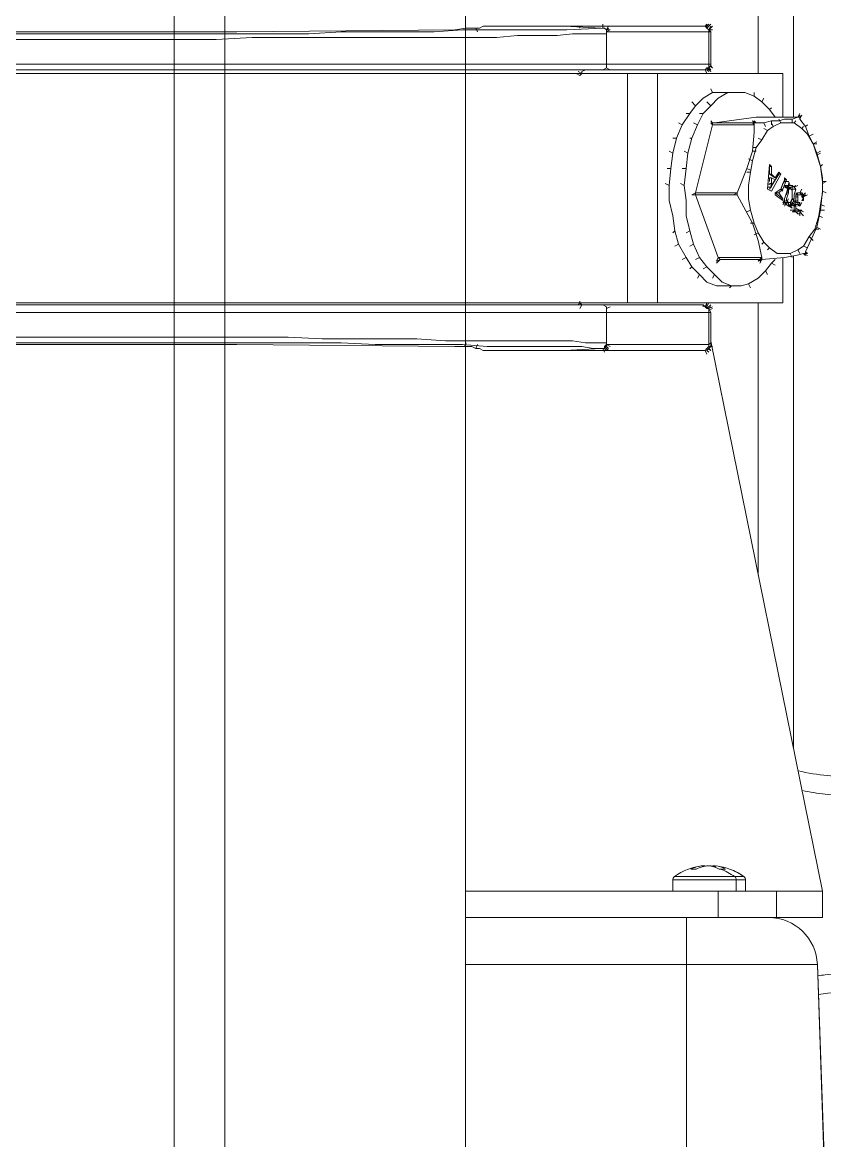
# Model space of a CAD drawing. Header units: feet. Extents: x -21 to 5170, y -254 to 1413.
# Drawn here: x 1850.08 to 1854.32, y 48.59 to 54.49 of the extents above; entities that cross this region are included whole.
import ezdxf

# ---------------------------------------------------------------- set-up
doc = ezdxf.new("R2010")
doc.units = ezdxf.units.FT
doc.header["$MEASUREMENT"] = 0
doc.layers.add('ATI CENTER SUPPORT', color=7, linetype='Continuous')

msp = doc.modelspace()

# ---------------------------------------------------------------- linework, layer by layer
at = {"layer": 'ATI CENTER SUPPORT', "color": 8, "linetype": 'Continuous', "lineweight": 15}
for p, q in [((1850.88442, 108.06425), (1850.88442, 25.40257)), ((1851.15204, 108.06425), (1851.15204, 25.40257)), ((1852.42153, 108.06425), (1852.42153, 25.40257)), ((1853.70629, 54.24628), (1853.70629, 54.44628)), ((1853.68629, 54.23628), (1846.50629, 54.23628)), ((1853.72629, 54.11628), (1853.89629, 54.11628)), ((1853.99629, 53.95628), (1853.71629, 53.95628)), ((1854.14629, 53.62628), (1854.10629, 53.62628)), ((1854.16629, 53.49628), (1854.16629, 53.57628)), ((1854.19629, 53.57628), (1854.16629, 53.57628)), ((1854.10629, 53.55628), (1854.10629, 53.53628)), ((1854.10629, 53.53628), (1854.13629, 53.53628)), ((1854.19629, 53.49628), (1854.13629, 53.49628)), ((1854.17629, 53.48628), (1854.14629, 53.48628)), ((1854.18629, 53.49628), (1854.18629, 53.46628)), ((1853.67629, 52.99628), (1846.52629, 52.99628)), ((1853.70629, 52.77628), (1853.70629, 52.97628)), ((1853.71629, 52.95628), (1846.48629, 52.95628)), ((1852.51629, 52.75628), (1853.68629, 52.75628)), ((1853.67534, 50.03276), (1853.67472, 50.038)), ((1853.6748, 50.03728), (1853.68296, 50.038)), ((1853.68296, 50.038), (1853.68326, 50.03463)), ((1853.68612, 50.03522), (1853.68591, 50.038)), ((1853.71077, 50.038), (1853.71076, 50.03719)), ((1853.73283, 50.03801), (1853.73281, 50.03777)), ((1853.74086, 50.0373), (1853.73283, 50.03801)), ((1853.73991, 50.02925), (1853.74095, 50.03801)), ((1853.51602, 49.96374), (1853.51602, 49.90298)), ((1853.51602, 49.96374), (1853.89965, 49.96374)), ((1853.52453, 49.98041), (1853.82549, 49.98041)), ((1853.82549, 49.98041), (1853.89114, 49.98041)), ((1853.85117, 49.9637), (1853.85117, 49.90294)), ((1853.89114, 49.98041), (1853.8912, 49.98041)), ((1853.89965, 49.90299), (1853.89965, 49.96374)), ((1853.89965, 49.96374), (1853.89971, 49.96374)), ((1853.89971, 49.90299), (1853.89971, 49.96374)), ((1854.30692, 49.90299), (1852.42153, 49.90298)), ((1853.75573, 49.90294), (1853.75573, 49.76461)), ((1854.06428, 49.90294), (1853.75573, 49.90294)), ((1854.06428, 49.76461), (1854.06428, 49.90294)), ((1854.30692, 49.90299), (1854.30692, 49.76465)), ((1852.42153, 49.76464), (1854.30692, 49.76465)), ((1853.58939, 49.51615), (1853.58939, 49.76465)), ((1853.75573, 49.76461), (1854.06428, 49.76461)), ((1854.30699, 49.76465), (1854.30692, 49.76465)), ((1852.42153, 49.51614), (1854.27898, 49.51615)), ((1853.58942, 44.2345), (1853.58939, 49.51615)), ((1854.27898, 49.51615), (1854.46087, 44.30835)), ((1854.27898, 49.51615), (1854.27904, 49.51615)), ((1854.27904, 49.51615), (1854.38471, 46.49081))]:
    msp.add_line(p, q, dxfattribs=at)
at = {"layer": 'ATI CENTER SUPPORT', "color": 8, "linetype": 'Continuous', "lineweight": 15, "flags": 128}
for points in [[(1854.15324, 53.98628), (1854.15324, 54.64874)], [(1853.96754, 54.21628), (1853.96754, 54.53159)], [(1854.15324, 50.65801), (1854.15324, 53.25411)], [(1853.96754, 51.57036), (1853.96754, 53.00628)], [(1853.72989, 50.03801), (1853.74062, 50.03701), (1853.74083, 50.03699)], [(1853.76687, 50.02044), (1853.76739, 50.0204), (1853.76753, 50.02037)]]:
    msp.add_lwpolyline(points, dxfattribs=at)
at = {"layer": 'ATI CENTER SUPPORT', "color": 8, "linetype": 'Continuous', "lineweight": 15}
for points in [[(1853.15629, 54.45628), (1853.14629, 54.45628), (1852.95629, 54.44628), (1852.40629, 54.44628), (1852.25629, 54.43628), (1851.76629, 54.43628), (1851.59629, 54.42628), (1848.61629, 54.42628), (1848.42629, 54.43628), (1847.94629, 54.43628), (1847.79629, 54.44628), (1847.25629, 54.44628), (1847.17629, 54.45628), (1847.05629, 54.45628), (1847.04629, 54.44628), (1847.03629, 54.43628)], [(1853.69629, 54.46628), (1852.51629, 54.46628), (1852.49629, 54.45628), (1852.42629, 54.45628), (1852.36629, 54.44628), (1851.21629, 54.43628), (1848.99629, 54.43628), (1847.83629, 54.44628), (1847.78629, 54.45628), (1847.71629, 54.45628), (1847.68629, 54.46628), (1847.26629, 54.46628), (1847.06629, 54.45628)], [(1852.47629, 54.45628), (1852.48629, 54.43628)], [(1853.13629, 54.45628), (1852.94629, 54.46628)], [(1853.02629, 54.45628), (1853.02629, 54.46628)], [(1853.14629, 54.45628), (1853.14629, 54.47628)], [(1853.16629, 54.44628), (1853.16629, 54.24628), (1853.14629, 54.23628)], [(1853.16629, 54.44628), (1853.15629, 54.45628)], [(1853.69629, 54.47628), (1853.69629, 54.45628), (1853.70629, 54.44628), (1853.71629, 54.43628), (1853.16629, 54.43628)], [(1853.17629, 54.46628), (1853.16629, 54.44628)], [(1853.16629, 54.44628), (1853.17629, 54.45628)], [(1853.16629, 54.44628), (1853.18629, 54.44628)], [(1853.18629, 54.44628), (1853.16629, 54.43628)], [(1853.69629, 54.47628), (1853.68629, 54.46628)], [(1853.69629, 54.45628), (1853.68629, 54.46628)], [(1853.71629, 54.47628), (1853.69629, 54.45628)], [(1853.69629, 54.46628), (1853.70629, 54.47628)], [(1853.71629, 54.46628), (1853.70629, 54.44628)], [(1853.70629, 54.44628), (1853.72629, 54.46628)], [(1853.70629, 54.44628), (1853.72629, 54.44628)], [(1847.03629, 54.42628), (1847.21629, 54.42628), (1847.30629, 54.41628), (1847.50629, 54.41628), (1847.62629, 54.40628), (1848.90629, 54.40628), (1849.10629, 54.39628), (1851.10629, 54.39628), (1851.29629, 54.40628), (1852.58629, 54.40628), (1852.69629, 54.41628), (1852.90629, 54.41628), (1852.98629, 54.42628), (1853.16629, 54.42628)], [(1853.69629, 54.23628), (1853.70629, 54.24628), (1853.71629, 54.25628), (1853.71629, 54.43628)], [(1853.71629, 54.26628), (1846.48629, 54.26628), (1846.49629, 54.24628), (1846.50629, 54.24628), (1846.51629, 54.23628)], [(1846.10629, 53.99628), (1846.10629, 54.21628), (1854.09629, 54.21628)], [(1853.00629, 54.21628), (1853.02629, 54.20628)], [(1853.03629, 54.21628), (1853.01629, 54.22628)], [(1853.02629, 54.20628), (1853.03629, 54.21628), (1853.03629, 54.22628), (1853.05629, 54.23628)], [(1853.16629, 54.24628), (1853.18629, 54.23628)], [(1853.27629, 53.00628), (1853.27629, 54.21628)], [(1853.43629, 53.00628), (1853.43629, 54.21628)], [(1853.68629, 54.23628), (1853.69629, 54.24628), (1853.70629, 54.24628)], [(1853.69629, 54.21628), (1853.68629, 54.23628)], [(1853.71629, 54.22628), (1853.69629, 54.24628)], [(1853.69629, 54.23628), (1853.70629, 54.22628)], [(1853.72629, 54.24628), (1853.70629, 54.25628)], [(1853.70629, 54.24628), (1853.71629, 54.23628)], [(1853.70629, 54.24628), (1853.71629, 54.22628)], [(1853.72629, 54.24628), (1853.71629, 54.25628)], [(1854.09629, 53.98628), (1854.09629, 54.21628)], [(1853.87629, 53.09628), (1853.74629, 53.09628), (1853.69629, 53.11628), (1853.65629, 53.15628), (1853.61629, 53.19628), (1853.58629, 53.24628), (1853.54629, 53.31628), (1853.52629, 53.38628), (1853.51629, 53.46628), (1853.49629, 53.54628), (1853.49629, 53.62628), (1853.50629, 53.71628), (1853.51629, 53.79628), (1853.53629, 53.87628), (1853.56629, 53.94628), (1853.60629, 54.00628), (1853.63629, 54.04628), (1853.67629, 54.08628), (1853.72629, 54.11628)], [(1853.82629, 53.09628), (1853.77629, 53.11628), (1853.73629, 53.15628), (1853.69629, 53.19628), (1853.65629, 53.24628), (1853.62629, 53.31628), (1853.60629, 53.38628), (1853.58629, 53.46628), (1853.58629, 53.54628), (1853.57629, 53.62628), (1853.58629, 53.71628), (1853.59629, 53.79628), (1853.61629, 53.87628), (1853.64629, 53.94628), (1853.67629, 54.00628), (1853.71629, 54.04628), (1853.75629, 54.08628), (1853.80629, 54.11628)], [(1853.72629, 54.11628), (1853.71629, 54.13628)], [(1853.89629, 54.11628), (1853.94629, 54.09628), (1853.98629, 54.06628), (1854.02629, 54.02628), (1854.05629, 53.98628)], [(1853.94629, 54.11628), (1853.94629, 54.09628)], [(1853.63629, 54.04628), (1853.61629, 54.06628)], [(1853.71629, 54.04628), (1853.69629, 54.06628)], [(1853.98629, 54.06628), (1853.99629, 54.08628)], [(1854.02629, 54.02628), (1854.03629, 54.03628)], [(1853.60629, 54.00628), (1853.58629, 54.00628)], [(1853.65629, 54.00628), (1853.67629, 54.00628)], [(1854.18629, 53.98628), (1853.95629, 53.98628), (1853.73629, 53.95628)], [(1853.99629, 53.95628), (1854.03629, 53.96628), (1854.07629, 53.96628), (1854.10629, 53.97628), (1854.14629, 53.97628), (1854.17629, 53.98628)], [(1854.08629, 53.95628), (1854.07629, 53.97628)], [(1854.14629, 53.95628), (1854.14629, 53.97628)], [(1854.17629, 53.98628), (1854.18629, 54.00628)], [(1854.18629, 53.99628), (1854.17629, 53.98628)], [(1854.19629, 53.99628), (1854.18629, 53.98628)], [(1854.19629, 53.99628), (1854.18629, 53.97628)], [(1854.18629, 53.98628), (1854.18629, 53.97628), (1854.21629, 53.93628), (1854.23629, 53.88628), (1854.25629, 53.84628), (1854.27629, 53.79628), (1854.29629, 53.72628), (1854.30629, 53.64628)], [(1853.56629, 53.94628), (1853.54629, 53.95628)], [(1853.64629, 53.94628), (1853.62629, 53.95628)], [(1853.72629, 53.94628), (1853.63629, 53.58628)], [(1853.72629, 53.95628), (1853.71629, 53.96628)], [(1853.71629, 53.95628), (1853.72629, 53.94628)], [(1853.94629, 53.94628), (1853.72629, 53.94628), (1853.72629, 53.95628)], [(1853.85629, 53.57628), (1853.85629, 53.58628), (1853.90629, 53.71628), (1853.93629, 53.80628), (1853.94629, 53.90628), (1853.94629, 53.95628)], [(1853.94629, 53.95628), (1853.93629, 53.96628)], [(1853.95629, 53.95628), (1853.93629, 53.96628)], [(1853.93629, 53.95628), (1853.94629, 53.94628)], [(1853.94629, 53.96628), (1853.95629, 53.95628)], [(1854.00629, 53.93628), (1853.99629, 53.95628)], [(1854.01629, 53.91628), (1853.99629, 53.92628)], [(1854.03629, 53.96628), (1854.03629, 53.94628)], [(1854.04629, 53.93628), (1854.03629, 53.95628)], [(1854.16629, 53.96628), (1854.15629, 53.95628)], [(1854.20629, 53.93628), (1854.19629, 53.92628)], [(1854.22629, 53.94628), (1854.21629, 53.93628)], [(1853.51629, 53.87628), (1853.53629, 53.87628)], [(1853.61629, 53.87628), (1853.60629, 53.87628)], [(1853.96629, 53.87628), (1853.98629, 53.86628)], [(1854.23629, 53.88628), (1854.25629, 53.89628)], [(1854.25629, 53.84628), (1854.27629, 53.85628)], [(1853.49629, 53.80628), (1853.51629, 53.79628)], [(1853.59629, 53.79628), (1853.57629, 53.80628)], [(1853.95629, 53.82628), (1853.93629, 53.82628)], [(1853.93629, 53.80628), (1853.95629, 53.80628)], [(1854.25629, 53.84628), (1854.27629, 53.84628)], [(1854.27629, 53.79628), (1854.29629, 53.80628)], [(1854.27629, 53.78628), (1854.29629, 53.79628)], [(1853.91629, 53.76628), (1853.93629, 53.75628)], [(1854.30629, 53.73628), (1854.29629, 53.72628)], [(1853.48629, 53.71628), (1853.50629, 53.71628)], [(1853.58629, 53.71628), (1853.56629, 53.71628)], [(1853.92629, 53.70628), (1853.90629, 53.71628)], [(1853.90629, 53.69628), (1853.92629, 53.69628)], [(1854.03629, 53.72628), (1854.02629, 53.72628), (1854.02629, 53.68628), (1854.05629, 53.66628)], [(1854.08629, 53.68628), (1854.07629, 53.68628), (1854.02629, 53.60628)], [(1854.02629, 53.68628), (1854.03629, 53.68628)], [(1853.49629, 53.62628), (1853.47629, 53.63628)], [(1853.57629, 53.62628), (1853.55629, 53.63628)], [(1854.01629, 53.63628), (1854.03629, 53.62628)], [(1854.03629, 53.66628), (1854.02629, 53.66628), (1854.02629, 53.64628)], [(1854.02629, 53.63628), (1854.03629, 53.63628)], [(1854.03629, 53.62628), (1854.05629, 53.65628), (1854.03629, 53.66628), (1854.03629, 53.61628)], [(1854.05629, 53.58628), (1854.08629, 53.60628), (1854.09629, 53.63628), (1854.10629, 53.64628), (1854.10629, 53.66628), (1854.11629, 53.65628), (1854.10629, 53.65628), (1854.08629, 53.60628)], [(1854.11629, 53.65628), (1854.09629, 53.60628), (1854.07629, 53.58628), (1854.05629, 53.58628)], [(1854.12629, 53.64628), (1854.10629, 53.64628)], [(1854.12629, 53.60628), (1854.10629, 53.62628)], [(1854.12629, 53.53628), (1854.11629, 53.54628), (1854.11629, 53.55628), (1854.12629, 53.58628), (1854.12629, 53.63628)], [(1854.11629, 53.62628), (1854.13629, 53.60628)], [(1854.12629, 53.60628), (1854.11629, 53.58628), (1854.12629, 53.62628)], [(1854.13629, 53.62628), (1854.12629, 53.64628)], [(1854.14629, 53.62628), (1854.14629, 53.55628), (1854.13629, 53.53628)], [(1854.14629, 53.62628), (1854.15629, 53.61628), (1854.16629, 53.60628)], [(1854.14629, 53.61628), (1854.16629, 53.62628)], [(1854.15629, 53.61628), (1854.17629, 53.62628)], [(1854.30629, 53.64628), (1854.32629, 53.64628)], [(1854.30629, 53.63628), (1854.32629, 53.64628)], [(1853.61629, 53.57628), (1853.63629, 53.58628)], [(1853.61629, 53.57628), (1853.85629, 53.57628)], [(1853.85629, 53.58628), (1853.63629, 53.58628), (1853.63629, 53.57628)], [(1853.63629, 53.57628), (1853.75629, 53.24628)], [(1853.83629, 53.57628), (1853.85629, 53.58628)], [(1853.98629, 53.24628), (1853.96629, 53.33628), (1853.93629, 53.42628), (1853.85629, 53.57628)], [(1854.01629, 53.61628), (1854.03629, 53.61628)], [(1854.07629, 53.58628), (1854.09629, 53.55628), (1854.09629, 53.54628), (1854.05629, 53.57628), (1854.05629, 53.58628), (1854.09629, 53.55628)], [(1854.08629, 53.60628), (1854.09629, 53.59628)], [(1854.08629, 53.60628), (1854.09629, 53.60628)], [(1854.10629, 53.61628), (1854.12629, 53.60628)], [(1854.10629, 53.55628), (1854.11629, 53.58628), (1854.11629, 53.57628)], [(1854.11629, 53.61628), (1854.12629, 53.60628)], [(1854.11629, 53.58628), (1854.12629, 53.58628)], [(1854.14629, 53.61628), (1854.12629, 53.61628)], [(1854.12629, 53.60628), (1854.13629, 53.60628), (1854.13629, 53.61628)], [(1854.13629, 53.61628), (1854.14629, 53.59628)], [(1854.16629, 53.60628), (1854.15629, 53.57628), (1854.15629, 53.55628), (1854.14629, 53.52628), (1854.13629, 53.51628)], [(1854.14629, 53.60628), (1854.16629, 53.60628)], [(1854.16629, 53.58628), (1854.17629, 53.57628)], [(1854.19629, 53.58628), (1854.17629, 53.58628), (1854.16629, 53.57628)], [(1854.16629, 53.56628), (1854.17629, 53.56628)], [(1854.17629, 53.57628), (1854.17629, 53.52628), (1854.18629, 53.51628), (1854.18629, 53.53628)], [(1854.19629, 53.60628), (1854.18629, 53.58628)], [(1854.19629, 53.57628), (1854.18629, 53.58628)], [(1854.20629, 53.55628), (1854.19629, 53.54628), (1854.20629, 53.54628), (1854.20629, 53.57628), (1854.19629, 53.58628)], [(1854.21629, 53.57628), (1854.19629, 53.56628)], [(1854.20629, 53.55628), (1854.19629, 53.56628), (1854.19629, 53.57628), (1854.20629, 53.56628)], [(1854.21629, 53.58628), (1854.20629, 53.57628)], [(1854.20629, 53.56628), (1854.21629, 53.57628)], [(1854.20629, 53.56628), (1854.22629, 53.57628)], [(1854.30629, 53.59628), (1854.29629, 53.49628), (1854.27629, 53.40628), (1854.21629, 53.27628), (1854.21629, 53.26628)], [(1854.30629, 53.59628), (1854.32629, 53.58628)], [(1854.11629, 53.54628), (1854.09629, 53.53628)], [(1854.09629, 53.53628), (1854.10629, 53.54628)], [(1854.10629, 53.53628), (1854.09629, 53.52628)], [(1854.12629, 53.53628), (1854.10629, 53.52628)], [(1854.11629, 53.53628), (1854.10629, 53.51628)], [(1854.12629, 53.51628), (1854.11629, 53.52628), (1854.10629, 53.53628)], [(1854.11629, 53.53628), (1854.12629, 53.55628)], [(1854.14629, 53.55628), (1854.13629, 53.52628), (1854.12629, 53.51628), (1854.13629, 53.51628), (1854.14629, 53.53628)], [(1854.12629, 53.53628), (1854.12629, 53.51628)], [(1854.12629, 53.51628), (1854.14629, 53.50628)], [(1854.14629, 53.51628), (1854.13629, 53.52628)], [(1854.13629, 53.51628), (1854.14629, 53.50628)], [(1854.16629, 53.53628), (1854.14629, 53.55628)], [(1854.14629, 53.55628), (1854.15629, 53.55628)], [(1854.14629, 53.53628), (1854.16629, 53.54628)], [(1854.14629, 53.53628), (1854.16629, 53.51628)], [(1854.14629, 53.53628), (1854.16629, 53.52628)], [(1854.15629, 53.51628), (1854.14629, 53.52628)], [(1854.17629, 53.54628), (1854.15629, 53.53628)], [(1854.16629, 53.52628), (1854.15629, 53.51628), (1854.16629, 53.51628)], [(1854.16629, 53.48628), (1854.15629, 53.49628), (1854.15629, 53.51628)], [(1854.16629, 53.53628), (1854.18629, 53.53628)], [(1854.17629, 53.52628), (1854.16629, 53.52628)], [(1854.18629, 53.49628), (1854.16629, 53.50628)], [(1854.18629, 53.53628), (1854.17629, 53.51628)], [(1854.18629, 53.51628), (1854.19629, 53.53628)], [(1854.29629, 53.52628), (1854.31629, 53.51628)], [(1853.90629, 53.48628), (1853.92629, 53.49628)], [(1854.14629, 53.48628), (1854.16629, 53.49628)], [(1854.18629, 53.47628), (1854.17629, 53.47628), (1854.16629, 53.48628)], [(1854.17629, 53.48628), (1854.18629, 53.49628)], [(1854.20629, 53.48628), (1854.18629, 53.49628)], [(1854.19629, 53.49628), (1854.18629, 53.48628)], [(1854.20629, 53.46628), (1854.18629, 53.48628)], [(1854.28629, 53.46628), (1854.30629, 53.45628)], [(1854.29629, 53.49628), (1854.31629, 53.49628)], [(1853.52629, 53.38628), (1853.51629, 53.37628)], [(1853.60629, 53.38628), (1853.58629, 53.37628)], [(1853.92629, 53.42628), (1853.94629, 53.42628)], [(1854.28629, 53.39628), (1854.26629, 53.39628)], [(1854.29629, 53.39628), (1854.27629, 53.40628)], [(1853.96629, 53.37628), (1853.94629, 53.36628)], [(1853.99629, 53.32628), (1853.98629, 53.31628)], [(1854.25629, 53.33628), (1854.23629, 53.35628)], [(1853.54629, 53.31628), (1853.52629, 53.30628)], [(1853.62629, 53.31628), (1853.60629, 53.30628)], [(1854.22629, 53.26628), (1854.20629, 53.26628), (1854.16629, 53.25628), (1854.10629, 53.24628), (1853.98629, 53.23628), (1853.76629, 53.23628), (1853.75629, 53.24628), (1853.98629, 53.24628), (1853.98629, 53.23628)], [(1854.01629, 53.28628), (1854.02629, 53.29628)], [(1854.14629, 53.24628), (1854.13629, 53.26628)], [(1854.17629, 53.28628), (1854.18629, 53.26628)], [(1854.20629, 53.30628), (1854.22629, 53.29628)], [(1854.20629, 53.26628), (1854.22629, 53.25628)], [(1854.21629, 53.25628), (1854.20629, 53.26628)], [(1854.22629, 53.26628), (1854.21629, 53.27628)], [(1854.09629, 53.00628), (1846.10629, 53.00628), (1846.10629, 53.24628)], [(1853.58629, 53.24628), (1853.56629, 53.23628)], [(1853.65629, 53.24628), (1853.63629, 53.23628)], [(1853.75629, 53.24628), (1853.74629, 53.22628)], [(1853.76629, 53.23628), (1853.74629, 53.22628)], [(1853.76629, 53.23628), (1853.74629, 53.21628)], [(1854.05629, 53.23628), (1854.03629, 53.21628), (1854.00629, 53.17628), (1853.96629, 53.13628), (1853.91629, 53.10628), (1853.87629, 53.09628)], [(1853.96629, 53.22628), (1853.98629, 53.24628)], [(1853.98629, 53.23628), (1853.96629, 53.22628)], [(1853.97629, 53.21628), (1853.98629, 53.23628)], [(1853.98629, 53.23628), (1853.97629, 53.22628)], [(1854.05629, 53.20628), (1854.03629, 53.21628)], [(1854.09629, 53.24628), (1854.09629, 53.00628)], [(1853.60629, 53.18628), (1853.61629, 53.19628)], [(1853.65629, 53.15628), (1853.64629, 53.13628)], [(1853.67629, 53.18628), (1853.69629, 53.19628)], [(1853.72629, 53.13628), (1853.73629, 53.15628)], [(1854.00629, 53.17628), (1854.01629, 53.15628)], [(1853.82629, 53.09628), (1853.81629, 53.08628)], [(1853.92629, 53.08628), (1853.91629, 53.10628)], [(1853.02629, 53.00628), (1853.01629, 52.99628)], [(1853.03629, 52.99628), (1853.02629, 53.00628), (1853.02629, 53.01628)], [(1853.02629, 52.97628), (1853.03629, 52.99628)], [(1853.16629, 52.98628), (1853.14629, 52.99628)], [(1853.15629, 52.77628), (1853.16629, 52.77628), (1853.16629, 52.98628)], [(1853.18629, 52.98628), (1853.16629, 52.97628)], [(1853.70629, 52.97628), (1853.69629, 52.97628), (1853.68629, 52.98628), (1853.67629, 52.99628), (1853.67629, 52.98628)], [(1853.69629, 53.00628), (1853.68629, 52.98628)], [(1853.69629, 52.98628), (1853.68629, 52.98628)], [(1853.70629, 53.00628), (1853.69629, 52.98628)], [(1853.69629, 52.97628), (1853.69629, 53.00628)], [(1853.69629, 52.97628), (1853.71629, 52.99628)], [(1853.71629, 52.98628), (1853.70629, 52.97628)], [(1853.72629, 52.98628), (1853.70629, 52.97628)], [(1853.70629, 52.96628), (1853.72629, 52.97628)], [(1853.71629, 52.95628), (1853.70629, 52.97628)], [(1853.69629, 52.75628), (1853.70629, 52.76628), (1853.71629, 52.77628), (1853.71629, 52.95628)], [(1847.03629, 52.79628), (1847.14629, 52.79628), (1847.21629, 52.80628), (1847.89629, 52.80628), (1848.04629, 52.81628), (1848.53629, 52.81628), (1848.72629, 52.82628), (1851.48629, 52.82628), (1851.66629, 52.81628), (1852.16629, 52.81628), (1852.31629, 52.80628), (1852.98629, 52.80628), (1853.05629, 52.79628), (1853.16629, 52.79628)], [(1853.16629, 52.78628), (1853.15629, 52.77628), (1853.15629, 52.76628), (1853.09629, 52.76628), (1853.03629, 52.77628), (1852.53629, 52.77628), (1852.40629, 52.78628), (1851.94629, 52.78628), (1851.76629, 52.79628), (1848.42629, 52.79628), (1848.26629, 52.78628), (1847.79629, 52.78628), (1847.66629, 52.77628), (1847.17629, 52.77628), (1847.11629, 52.76628), (1847.05629, 52.76628), (1847.04629, 52.77628)], [(1852.41629, 52.77628), (1852.42629, 52.79628)], [(1853.71629, 52.79628), (1853.70629, 52.78628), (1853.16629, 52.78628)], [(1854.30692, 49.90299), (1853.71629, 52.80476)], [(1847.26629, 52.75628), (1847.68629, 52.75628), (1847.71629, 52.76628), (1847.72629, 52.76628), (1847.74629, 52.77628), (1847.83629, 52.77628), (1848.99629, 52.78628), (1851.21629, 52.78628), (1852.36629, 52.77628), (1852.45629, 52.77628), (1852.47629, 52.76628), (1852.49629, 52.76628), (1852.51629, 52.75628)], [(1852.47629, 52.76628), (1852.48629, 52.78628)], [(1852.94629, 52.75628), (1853.13629, 52.76628)], [(1853.14629, 52.76628), (1853.15629, 52.74628)], [(1853.17629, 52.75628), (1853.15629, 52.77628)], [(1853.16629, 52.75628), (1853.15629, 52.76628)], [(1853.16629, 52.78628), (1853.18629, 52.77628)], [(1853.16629, 52.77628), (1853.17629, 52.76628)], [(1853.68629, 52.75628), (1853.69629, 52.76628), (1853.70629, 52.77628)], [(1853.69629, 52.73628), (1853.68629, 52.75628)], [(1853.69629, 52.76628), (1853.71629, 52.75628)], [(1853.69629, 52.75628), (1853.70629, 52.74628)], [(1853.70629, 52.77628), (1853.72629, 52.77628)], [(1853.70629, 52.76628), (1853.71629, 52.75628)]]:
    msp.add_lwpolyline(points, dxfattribs=at)
for points in [[(1854.06629, 53.26628), (1854.02629, 53.29628), (1853.99629, 53.32628), (1853.96629, 53.37628), (1853.94629, 53.42628), (1853.92629, 53.49628), (1853.91629, 53.55628), (1853.91629, 53.62628), (1853.92629, 53.69628), (1853.93629, 53.75628), (1853.95629, 53.82628), (1853.98629, 53.86628), (1854.01629, 53.91628), (1854.04629, 53.93628), (1854.08629, 53.95628), (1854.15629, 53.95628), (1854.19629, 53.92628), (1854.22629, 53.89628), (1854.25629, 53.84628), (1854.27629, 53.78628), (1854.29629, 53.72628), (1854.30629, 53.66628), (1854.30629, 53.58628), (1854.29629, 53.52628), (1854.28629, 53.46628), (1854.26629, 53.39628), (1854.23629, 53.35628), (1854.20629, 53.30628), (1854.17629, 53.28628), (1854.13629, 53.26628)], [(1854.08629, 53.68628), (1854.03629, 53.59628), (1854.01629, 53.60628), (1854.02629, 53.73628), (1854.03629, 53.72628), (1854.03629, 53.68628), (1854.05629, 53.66628), (1854.07629, 53.69628)]]:
    msp.add_lwpolyline(points, close=True, dxfattribs=at)
for centre, radius, start, end in [((1853.70784, 49.72711), 0.31267, 96.717805, 125.892929), ((1853.69321, 49.85314), 0.18579, 95.71063, 116.197511), ((1853.6253, 49.86426), 0.15622, 84.81836, 95.182316), ((1853.72534, 49.83714), 0.20191, 95.811611, 115.189363), ((1853.69321, 50.03149), 0.01215, 147.543024, 166.989787), ((1853.6761, 50.02991), 0.01271, 26.048964, 39.518292), ((1853.68618, 49.88828), 0.15089, 60.68211, 82.874815), ((1853.69182, 49.84521), 0.19372, 75.500419, 84.387292), ((1853.73937, 50.03011), 0.01234, 140.249586, 154.246096), ((1853.72457, 49.90443), 0.13457, 59.048831, 83.007958), ((1853.70784, 49.72711), 0.31267, 54.107747, 83.282871), ((1853.77692, 49.79761), 0.22287, 85.662717, 94.33796), ((1853.76708, 50.01766), 0.00275, 51.093093, 80.630667), ((1853.65935, 49.72707), 0.31267, 54.107071, 69.655045), ((1853.7079, 49.72711), 0.31267, 54.107747, 69.733906), ((1853.53659, 49.96374), 0.02057, 125.892929, 180.000338), ((1853.8306, 49.9637), 0.02057, 359.999662, 54.107071), ((1853.87908, 49.96374), 0.02057, 0.000338, 54.107747), ((1853.87914, 49.96374), 0.02057, 0.000338, 54.107747), ((1854.02165, 49.50716), 0.25749, 2.000338, 90.000338), ((1854.02171, 49.50716), 0.25749, 2.000338, 90.000338)]:
    msp.add_arc(centre, radius, start, end, dxfattribs=at)
for points, knots in [([(1854.7828, 50.55205), (1854.70898, 50.53547), (1854.56122, 50.50229), (1854.3561, 50.50635), (1854.22875, 50.52665), (1854.1775, 50.53883)], [0, 0, 0, 0, 0.2503621, 0.50115165, 0.67599289, 0.67599289, 0.67599289, 0.67599289]), ([(1854.81683, 50.4615), (1854.73572, 50.44215), (1854.57288, 50.40328), (1854.36319, 50.40754), (1854.23908, 50.42633), (1854.19871, 50.4346)], [0, 0, 0, 0, 0.24906846, 0.5000012, 0.62323574, 0.62323574, 0.62323574, 0.62323574]), ([(1853.58939, 49.76465), (1853.61575, 49.76465), (1853.67006, 49.76465), (1853.75062, 49.76465), (1853.8281, 49.76465), (1853.8972, 49.76465), (1853.95343, 49.76465), (1853.99331, 49.76465), (1854.01736, 49.76465), (1854.02025, 49.76465), (1854.02165, 49.76465)], [0, 0, 0, 0, 0.1165159, 0.2400124, 0.3686417, 0.5000003, 0.6313598, 0.7599888, 0.8834844, 1, 1, 1, 1]), ([(1854.28103, 49.45767), (1854.29433, 49.4595), (1854.39117, 49.47131), (1854.57288, 49.47499), (1854.73572, 49.43613), (1854.81683, 49.41677)], [0.45991944, 0.45991944, 0.45991944, 0.45991944, 0.49999881, 0.75093154, 1, 1, 1, 1]), ([(1854.28446, 49.3594), (1854.30082, 49.36168), (1854.39257, 49.37265), (1854.56122, 49.37598), (1854.70898, 49.34281), (1854.7828, 49.32623)], [0.44420785, 0.44420785, 0.44420785, 0.44420785, 0.49884839, 0.74963791, 1, 1, 1, 1])]:
    msp.add_open_spline(points, degree=3, knots=knots, dxfattribs=at)

doc.saveas('drawing.dxf')
